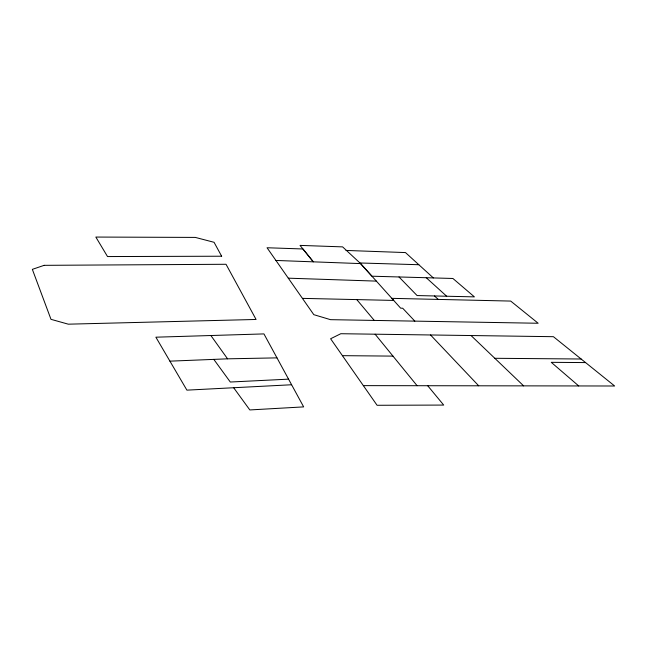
<?xml version="1.0" encoding="UTF-8"?>
<svg xmlns="http://www.w3.org/2000/svg" width="647" height="647" viewBox="0 0 647 647"><rect width="100%" height="100%" fill="white"/><g stroke="black" fill="none" stroke-linecap="round" stroke-linejoin="round"><path stroke-width="0.97" d="M291.595 384.755L186.902 390.141L155.878 337.192L263.944 333.909L303.653 406.89L249.823 409.939L233.664 387.739M288.53 379.15L230.308 382.029L213.801 359.376M169.918 361.155L227.574 358.826L276.948 357.872M363.347 385.628L614.65 386L553.42 336.691L340.815 333.715L330.609 338.753L377.08 405.281L443.705 405.071L427.699 385.709M342.409 355.664L392.972 356.109M494.793 358.292L581.152 359.004M585.608 362.587L551.26 362.328L578.717 385.944M302.424 298.372L393.708 300.426L391.856 298.348L510.701 301.073L538.167 323.257L330.52 319.667L313.803 314.668L267.041 247.752L302.933 248.974L313.318 261.833L300.038 245.391L342.603 246.879L360.622 263.596L400.671 308.174L402.685 308.231L414.832 321.13M433.344 277.919L418.827 264.72L359.942 262.981L371.936 276.204L452.908 278.477L474.405 296.876L417.097 295.558L399.005 276.965M288.303 278.178L376.36 281.113M345.991 250.438L405.483 252.573L418.827 264.72M275.921 260.45L360.622 263.596M426.26 277.725L446.673 296.237M434.469 295.962L438.31 299.464M471.04 335.534L523.625 385.871M430.522 334.96L478.699 385.79M356.78 299.601L374.273 320.419M375.106 334.2L417.105 385.709M210.873 335.518L227.574 358.826M44.142 265.335L32.35 269.362L50.992 319.335L68.291 324.179L256.075 319.464L226.029 264.275L44.142 265.335M221.646 256.22L107.523 256.56L95.837 237.061L195.329 237.409L214.068 242.302L221.646 256.22"/></g></svg>
